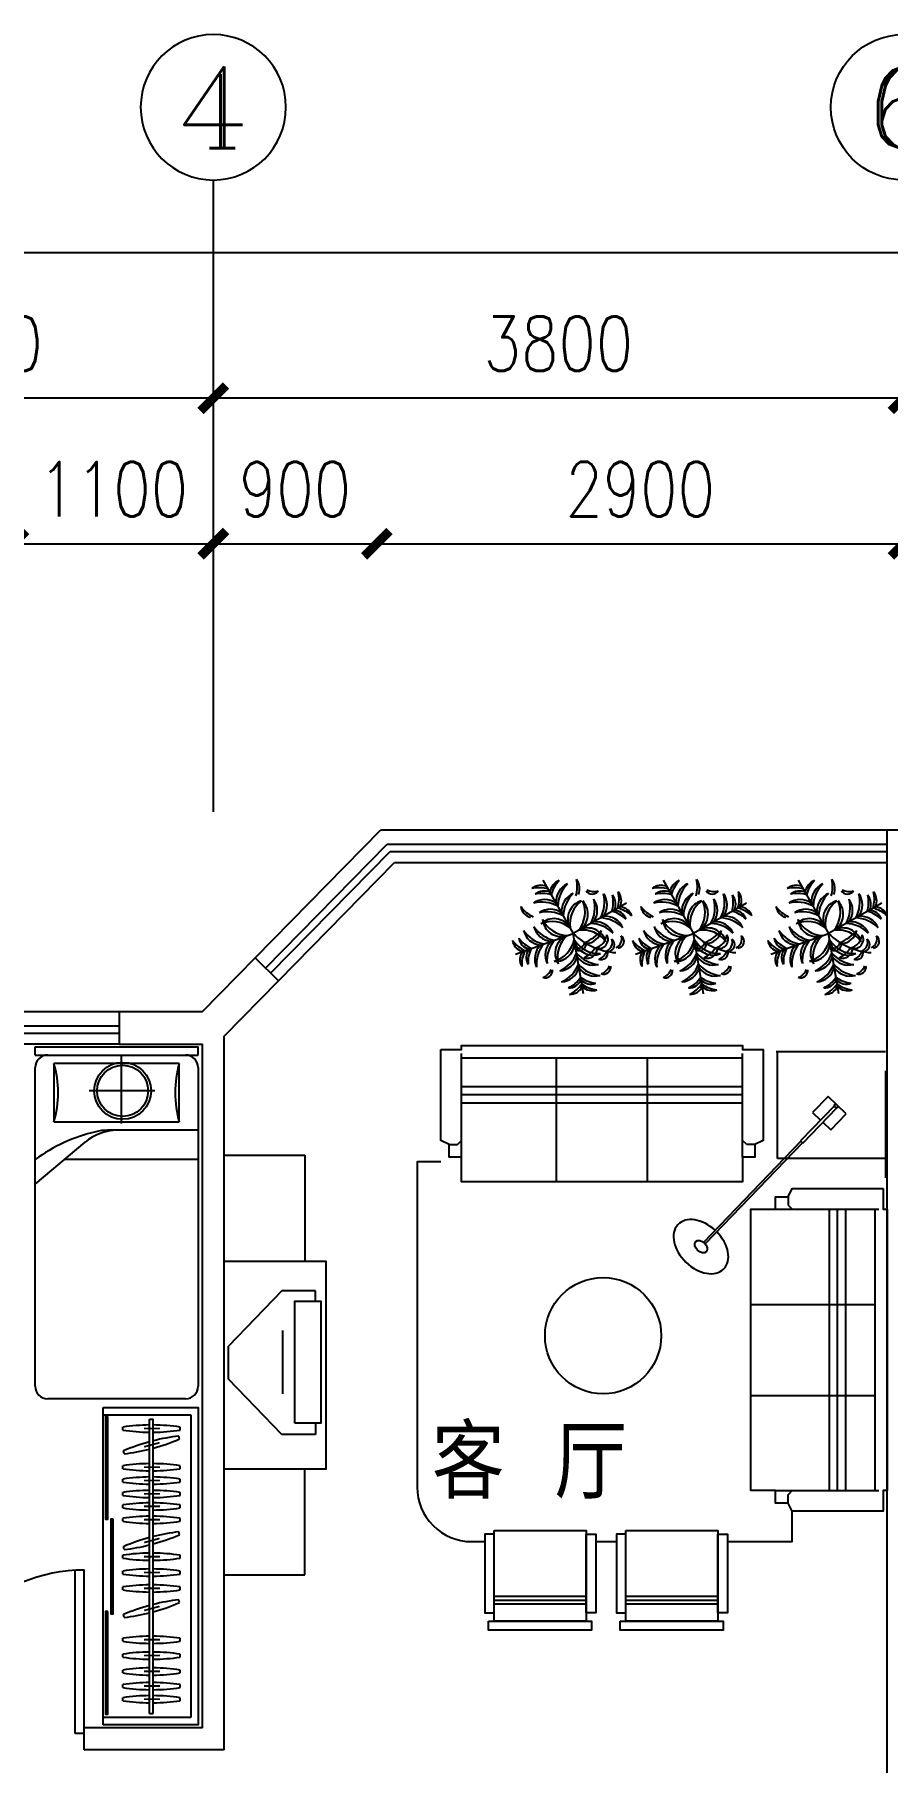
# Model space of a CAD drawing. Header units: millimetres. Extents: x 1431 to 43623, y 824 to 33132.
# Drawn here: x 12349 to 17044, y 22272 to 31775 of the extents above; entities that cross this region are included whole.
import ezdxf
from ezdxf.enums import TextEntityAlignment as Align

# ---------------------------------------------------------------- set-up
doc = ezdxf.new("R2010")
doc.units = ezdxf.units.MM
for name, color, linetype in [('AXIS', 3, 'Continuous'), ('AXIS_TEXT', 7, 'Continuous'), ('DIM1', 3, 'Continuous'), ('DO', 1, 'Continuous'), ('F', 12, 'Continuous'), ('MC', 4, 'Continuous'), ('WALL', 4, 'Continuous')]:
    doc.layers.add(name, color=color, linetype=linetype)
doc.styles.add('COMPLEX', font='COMPLEX')
doc.styles.add('DIM', font='txt')
doc.styles.add('DIM_FONT', font='SIMPLEX.shx', dxfattribs={"width": 0.8})
doc.styles.add('HZTXT', font='SIMPLEX', dxfattribs={"bigfont": 'HZTXT'})
doc.dimstyles.new('AXIS', dxfattribs={"dimtxt": 300, "dimasz": 1, "dimexe": 250, "dimexo": 300, "dimgap": 150, "dimtad": 1, "dimdec": 0, "dimdsep": 46, "dimtxsty": 'DIM_FONT', "dimblk": '_DIMX', "dimblk1": 'ARCHTICK', "dimblk2": 'ARCHTICK', "dimcen": 0.1, "dimse1": 1, "dimse2": 1, "dimclrt": 7, "dimadec": 0, "dimazin": 0, "dimtfac": 1, "dimtdec": 0, "dimtix": 1, "dimtmove": 2, "dimatfit": 3, "dimldrblk": '_DIMX', "dimfxl": 1, "dimtolj": 1, "dimtzin": 0, "dimarcsym": 0})

# ---------------------------------------------------------------- blocks, each defined once
blk = doc.blocks.new('_DIMX')
at = {"const_width": 50}
blk.add_lwpolyline([(-70, -70), (70, 70)], dxfattribs=at)
blk = doc.blocks.new('*D93')
at = {"layer": 'AXIS', "color": 0, "lineweight": -2, "transparency": 16777216}
for p, q in [((13332.1, 28974.5), (13331.1, 28974.5)), ((13333.1, 28974.5), (14233.1, 28974.5)), ((14234.1, 28974.5), (14235.1, 28974.5))]:
    blk.add_line(p, q, dxfattribs=at)
at = {"layer": 'DEFPOINTS', "color": 0, "transparency": 16777216}
for p in [(14233.1, 28974.5), (13333.1, 27699.8), (14233.1, 27699.8)]:
    blk.add_point(p, dxfattribs=at)
at = {"layer": 'AXIS', "color": 0, "lineweight": -2, "transparency": 16777216}
blk.add_blockref('_DIMX', (13333.1, 28974.5), dxfattribs=at)
at = {"layer": 'AXIS', "color": 0, "lineweight": -2, "transparency": 16777216, "rotation": 180}
blk.add_blockref('_DIMX', (14233.1, 28974.5), dxfattribs=at)
at = {"layer": 'AXIS', "color": 7, "transparency": 16777216, "insert": (13783.1, 29274.5), "char_height": 300, "attachment_point": 5, "style": 'DIM_FONT'}
blk.add_mtext('\\A1;900', dxfattribs=at)
blk = doc.blocks.new('_ARCHTICK')
at = {"color": 0, "linetype": 'ByBlock', "const_width": 0.15}
blk.add_lwpolyline([(-0.5, -0.5), (0.5, 0.5)], dxfattribs=at)
blk = doc.blocks.new('_AXISO')
blk.add_circle((0, 0), 0.5)
at = {"layer": 'AXIS_TEXT', "style": 'COMPLEX', "width": 1.041667}
blk.add_attdef('A', text='', height=0.56, dxfattribs=at).set_placement((-0.25, -0.28), (0.25, -0.28), align=Align.FIT)
blk = doc.blocks.new('*D94')
at = {"layer": 'AXIS', "color": 0, "lineweight": -2, "transparency": 16777216}
blk.add_line((17132.1, 29774.5), (13334.1, 29774.5), dxfattribs=at)
at = {"layer": 'DEFPOINTS', "color": 0, "transparency": 16777216}
for p in [(13333.1, 29774.5), (13333.1, 27499.8), (17133.1, 27499.8)]:
    blk.add_point(p, dxfattribs=at)
at = {"layer": 'AXIS', "color": 0, "lineweight": -2, "transparency": 16777216, "rotation": 180}
blk.add_blockref('_DIMX', (13333.1, 29774.5), dxfattribs=at)
at = {"layer": 'AXIS', "color": 0, "lineweight": -2, "transparency": 16777216}
blk.add_blockref('_DIMX', (17133.1, 29774.5), dxfattribs=at)
at = {"layer": 'AXIS', "color": 7, "transparency": 16777216, "insert": (15233.1, 30074.5), "char_height": 300, "attachment_point": 5, "style": 'DIM_FONT'}
blk.add_mtext('\\A1;3800', dxfattribs=at)
blk = doc.blocks.new('*D95')
at = {"layer": 'AXIS', "color": 0, "lineweight": -2, "transparency": 16777216}
blk.add_line((26732.1, 30574.5), (7534.1, 30574.5), dxfattribs=at)
at = {"layer": 'DEFPOINTS', "color": 0, "transparency": 16777216}
for p in [(7533.1, 30574.5), (7533.1, 27499.8), (26733.1, 27499.8)]:
    blk.add_point(p, dxfattribs=at)
at = {"layer": 'AXIS', "color": 0, "lineweight": -2, "transparency": 16777216, "rotation": 180}
blk.add_blockref('_DIMX', (7533.1, 30574.5), dxfattribs=at)
at = {"layer": 'AXIS', "color": 0, "lineweight": -2, "transparency": 16777216}
blk.add_blockref('_DIMX', (26733.1, 30574.5), dxfattribs=at)
at = {"layer": 'AXIS', "color": 7, "transparency": 16777216, "insert": (17820.4, 30876.3), "char_height": 300, "attachment_point": 5, "style": 'DIM_FONT'}
blk.add_mtext('\\A1;19200', dxfattribs=at)
blk = doc.blocks.new('-BED1')
at = {"layer": 'F', "linetype": 'ByBlock'}
for p, q in [((46.7, 892.2), (0.7, 892.2)), ((0.7, -4.8), (0.7, 892.2)), ((46.7, -4.8), (46.7, 892.2)), ((115.7, 892.2), (1867.7, 892.2)), ((460.7, 892.2), (460.7, 392.8)), ((621.7, 892.2), (621.7, 156.2)), ((92.7, 788.7), (92.7, 98.7)), ((414.7, 788.7), (92.7, 788.7)), ((414.7, 98.7), (414.7, 788.7)), ((1936.7, 823.2), (1936.7, 64.2)), ((756.5, -4.4), (525.6, 269.7)), ((92.7, 98.7), (414.7, 98.7)), ((46.7, -4.8), (0.7, -4.8)), ((1867.7, -4.8), (115.7, -4.8))]:
    blk.add_line(p, q, dxfattribs=at)
for centre, radius, start, end in [((115.7, 823.2), 69, 90, 180), ((1867.7, 823.2), 69, 0, 90), ((253.7, 1340.7), 575, 253.73979, 286.2602), ((736.7, 447.5), 276, 180, 220.10593), ((736.7, 392.8), 276, 180, 193.3928), ((1378.7, 545.7), 936, 193.3928, 216.02023), ((253.7, -453.3), 575, 73.73979, 106.2602), ((115.7, 64.2), 69, 180, 270), ((1867.7, 64.2), 69, 270, 0)]:
    blk.add_arc(centre, radius, start, end, dxfattribs=at)
blk = doc.blocks.new('-BEDD1')
at = {"layer": 'F'}
for p, q in [((-616.1, -2332.9), (-616.1, -1956)), ((-800.9, -2135.8), (-439.4, -2135.8))]:
    blk.add_line(p, q, dxfattribs=at)
for radius in [156.5, 140.5]:
    blk.add_circle((-624.3, -2135.8), radius, dxfattribs=at)
at = {"layer": 'F', "rotation": 90}
blk.add_blockref('-BED1', (-147.4, -2379.3), dxfattribs=at)
blk = doc.blocks.new('M900')
at = {"layer": 'DO'}
for p, q in [((90, 0), (90, -50)), ((90, 0), (990, 0)), ((90, -50), (988.6, -50))]:
    blk.add_line(p, q, dxfattribs=at)
blk.add_arc((90, 0), 900, 270, 0, dxfattribs=at)
blk = doc.blocks.new('*D88')
at = {"layer": 'AXIS', "color": 0, "lineweight": -2, "transparency": 16777216}
blk.add_line((13332.1, 29774.5), (10634.1, 29774.5), dxfattribs=at)
at = {"layer": 'DEFPOINTS', "color": 0, "transparency": 16777216}
for p in [(10633.1, 29774.5), (10633.1, 27499.8), (13333.1, 27499.8)]:
    blk.add_point(p, dxfattribs=at)
at = {"layer": 'AXIS', "color": 0, "lineweight": -2, "transparency": 16777216, "rotation": 180}
blk.add_blockref('_DIMX', (10633.1, 29774.5), dxfattribs=at)
at = {"layer": 'AXIS', "color": 0, "lineweight": -2, "transparency": 16777216}
blk.add_blockref('_DIMX', (13333.1, 29774.5), dxfattribs=at)
at = {"layer": 'AXIS', "color": 7, "transparency": 16777216, "insert": (11983.1, 30074.5), "char_height": 300, "attachment_point": 5, "style": 'DIM_FONT'}
blk.add_mtext('\\A1;2700', dxfattribs=at)
blk = doc.blocks.new('12PCOU13')
at = {"color": 0, "linetype": 'ByBlock'}
for p, q in [((23, 34), (2, 34)), ((3, -34), (3, 34)), ((10, 34), (10, -34)), ((12, 34), (12, -34)), ((14, 34), (14, -34)), ((24, 35), (23, 34)), ((27, 34), (23, 34)), ((24, 37), (24, 35)), ((33, 11), (3, 11)), ((33, -11), (3, -11)), ((23, -34), (2, -34)), ((27, -34), (23, -34)), ((24, -35), (23, -34)), ((24, -37), (24, -35))]:
    blk.add_line(p, q, dxfattribs=at)
blk.add_lwpolyline([(1, -39), (1, -34), (0, -34), (0, 34), (1, 34), (1, 39), (23, 39), (24, 37), (27, 37), (27, 34), (33, 34), (33, -34), (27, -34), (27, -37), (24, -37), (23, -39)], close=True, dxfattribs=at)
blk = doc.blocks.new('-SOF5')
at = {"xscale": 22.75, "yscale": 22.75, "zscale": 22.75}
blk.add_blockref('12PCOU13', (-6.4, 890.3), dxfattribs=at)
blk = doc.blocks.new('12PLMP13')
at = {"color": 0, "linetype": 'ByBlock'}
for p, q in [((7.88, 3), (0, 3)), ((0, 3), (0, -3)), ((18, 0.38), (0.83, 0.38)), ((7.88, 0.38), (7.88, 3)), ((18, 0.38), (18, -0.38)), ((18, 0.25), (67.39, 0.25)), ((0, -3), (7.88, -3)), ((0.83, -0.38), (18, -0.38)), ((7.88, -3), (7.88, -0.38)), ((18, -0.25), (67.39, -0.25))]:
    blk.add_line(p, q, dxfattribs=at)
for centre, radius in [((0.5, 0), 0.5), ((69.12, 0), 1.75)]:
    blk.add_circle(centre, radius, dxfattribs=at)
blk.add_arc((69.12, 0), 7.62, 181.8789, 178.1211, dxfattribs=at)
blk = doc.blocks.new('-LAMP6')
at = {"xscale": 23, "yscale": 23, "zscale": 23}
blk.add_blockref('12PLMP13', (2.7, 14.5), dxfattribs=at)
blk = doc.blocks.new('440')
for p in [(0, 2250), (-2216, 391), (2216, 391), (391, -2216)]:
    blk.add_line(p, (0, 0))
for centre, radius, start, end in [((-419, 1676), 519, 36.28997, 99.62433), ((-840, 1068), 1169, 44.07628, 73.37936), ((-419, 1429), 519, 36.28997, 99.62433), ((-840, 821), 1169, 44.07628, 73.37936), ((419, 1676), 519, 80.37567, 143.71003), ((840, 1068), 1169, 106.62064, 135.92372), ((419, 1429), 519, 80.37567, 143.71003), ((840, 821), 1169, 106.62064, 135.92372), ((-945, 1421), 259, 139.742, 258.74753), ((-594, 1626), 563, 184.61802, 228.21064), ((-651, 969), 719, 25.24891, 95.39371), ((-1029, 520), 1206, 31.37119, 75.03657), ((-651, 559), 719, 25.24891, 95.39371), ((-1029, 111), 1206, 31.37119, 75.03657), ((651, 969), 719, 84.60629, 154.75109), ((1029, 520), 1206, 104.96343, 148.62881), ((651, 559), 719, 84.60629, 154.75109), ((1029, 111), 1206, 104.96343, 148.62881), ((1490, 974), 519, 80.37567, 143.71003), ((1911, 366), 1169, 106.62064, 135.92372), ((-1574, 703), 519, 160.37567, 223.71003), ((-902, 1012), 1169, 186.62064, 215.92372), ((-1334, 660), 519, 160.37567, 223.71003), ((-662, 969), 1169, 186.62064, 215.92372), ((-841, 809), 719, 164.60629, 234.75109), ((-333, 1104), 1206, 184.96343, 228.62881), ((-438, 738), 719, 164.60629, 234.75109), ((70, 1033), 1206, 184.96343, 228.62881), ((-695, 210), 701, 3.42594, 103.63458), ((-986, -161), 1061, 21.66646, 83.18779), ((-87, 721), 701, 156.36542, 256.57406), ((330, 943), 1061, 176.81221, 238.33354), ((695, 210), 701, 76.36542, 176.57406), ((986, -161), 1061, 96.81221, 158.33354), ((-330, 943), 1061, 301.66646, 3.18779), ((87, 721), 701, 283.42594, 23.63458), ((-70, 1033), 1206, 311.37119, 355.03657), ((438, 738), 719, 305.24891, 15.39371), ((333, 1104), 1206, 311.37119, 355.03657), ((841, 809), 719, 305.24891, 15.39371), ((662, 969), 1169, 324.07628, 353.37936), ((1334, 660), 519, 316.28997, 19.62433), ((899, 1011), 1169, 324.07628, 353.37936), ((1571, 702), 519, 316.28997, 19.62433), ((-1719, -122), 519, 116.28997, 179.62433), ((-1194, -642), 1169, 124.07628, 153.37936), ((-1480, -164), 519, 116.28997, 179.62433), ((-954, -685), 1169, 124.07628, 153.37936), ((-1067, -472), 719, 105.24891, 175.39371), ((-691, -924), 1206, 111.37119, 155.03657), ((-664, -544), 719, 105.24891, 175.39371), ((-288, -995), 1206, 111.37119, 155.03657), ((1046, -2194), 2431, 115.47721, 156.6585), ((-328, -648), 701, 83.42594, 183.63458), ((-12, -999), 1061, 101.66646, 163.18779), ((-433, -84), 253, 114.22575, 255.12788), ((-232, -27), 351, 150.43977, 228.66943), ((12, -999), 1061, 16.81221, 78.33354), ((328, -648), 701, 356.36542, 96.57406), ((288, -995), 1206, 24.96343, 68.62881), ((664, -544), 719, 4.60629, 74.75109), ((691, -924), 1206, 24.96343, 68.62881), ((1067, -472), 719, 4.60629, 74.75109), ((954, -685), 1169, 26.62064, 55.92372), ((1480, -164), 519, 0.37567, 63.71003), ((-1537, -638), 259, 139.742, 258.74753), ((-1186, -433), 563, 184.61802, 228.21064), ((-1001, -723), 259, 139.742, 258.74753), ((-651, -518), 563, 184.61802, 228.21064), ((-658, -296), 391, 144.98654, 244.40339), ((137, 77), 1125, 187.57587, 215.89417), ((-513, -808), 345, 138.87442, 278.97626), ((-214, -642), 562, 173.75364, 244.09705), ((-999, -12), 1061, 286.81221, 348.33354), ((-648, -328), 701, 266.36542, 6.57406), ((50, -506), 583, 161.44767, 239.36723), ((1429, -111), 1901, 185.40074, 208.13904), ((721, -87), 701, 193.42594, 293.63458), ((943, 330), 1061, 211.66646, 273.18779), ((1953, 389), 1169, 234.07628, 263.37936), ((-810, -1049), 257, 167.05775, 302.85325), ((-663, -905), 360, 185.18449, 268.65396), ((-995, -288), 1206, 294.96343, 338.62881), ((-544, -664), 719, 274.60629, 344.75109), ((-924, -691), 1206, 294.96343, 338.62881), ((-472, -1067), 719, 274.60629, 344.75109), ((1033, 70), 1206, 221.37119, 265.03657), ((738, -438), 719, 215.24891, 285.39371), ((1104, -333), 1206, 221.37119, 265.03657), ((809, -841), 719, 215.24891, 285.39371), ((1368, -1222), 259, 101.25247, 220.258), ((1718, -1427), 563, 131.78936, 175.38198), ((1644, -283), 519, 226.28997, 289.62433), ((-810, -1416), 257, 167.05775, 302.85325), ((-663, -1272), 360, 185.18449, 268.65396), ((-685, -954), 1169, 296.62064, 325.92372), ((-164, -1480), 519, 270.37567, 333.71003), ((-642, -1195), 1169, 296.62064, 325.92372), ((969, -662), 1169, 234.07628, 263.37936), ((660, -1334), 519, 226.28997, 289.62433), ((1012, -904), 1169, 234.07628, 263.37936), ((-122, -1721), 519, 270.37567, 333.71003), ((703, -1576), 519, 226.28997, 289.62433)]:
    blk.add_arc(centre, radius, start, end)
at = {"layer": 'DIM1', "linetype": 'Continuous', "style": 'DIM', "flags": 1}
for tag in ['XVALUE', 'YVALUE']:
    blk.add_attdef(tag, (-10267, -9493), '', height=0.02, dxfattribs=at)

msp = doc.modelspace()

# ---------------------------------------------------------------- linework, layer by layer
at = {"layer": 'AXIS'}
msp.add_line((13333.1, 30974.5), (13333.1, 27499.8), dxfattribs=at)
msp.add_line((13333.1, 30974.5), (13333.1, 27499.8), dxfattribs=at)
msp.add_circle((17133.1, 31374.5), 400, dxfattribs=at)
at = {"layer": 'F'}
for p, q in [((16431.1, 26181), (17033.3, 26181)), ((16438.4, 25593.6), (16438.4, 26181)), ((17033.3, 26075.1), (17033.3, 25487.7)), ((13393.1, 25611.5), (13837.3, 25611.5)), ((13837.3, 25611.5), (13837.3, 25028.9)), ((17033.3, 25593.6), (16438.4, 25593.6)), ((13711.1, 24865.3), (13416.5, 24560.9)), ((13896.4, 24865.3), (13711.1, 24865.3)), ((13896.4, 24803.5), (13896.4, 24865.3)), ((13715.8, 24299.2), (13715.8, 24646.5)), ((13416.5, 24380.1), (13416.5, 24560.9)), ((13711.1, 24075.7), (13416.5, 24380.1)), ((12726, 22479.1), (12726, 24223)), ((12726, 24183), (13209.3, 24183)), ((12982.7, 22540), (12982.7, 24159.2)), ((12982.7, 24159.2), (13002.7, 24159.2)), ((13002.7, 22540), (13002.7, 24159.2)), ((13209.3, 24183), (13209.3, 22519.1)), ((13896.4, 24137.5), (13896.4, 24075.7)), ((12835, 24099.7), (12835, 24115.8)), ((13147.3, 24050.7), (13143.1, 24066.3)), ((13150.3, 24099.7), (13150.3, 24115.8)), ((13896.4, 24075.7), (13711.1, 24075.7)), ((12842.7, 23969.1), (12838.5, 23984.7)), ((12835, 23887.2), (12835, 23903.3)), ((13150.3, 23887.2), (13150.3, 23903.3)), ((13837.3, 23302.8), (13837.3, 23885.4)), ((12835, 23813.8), (12835, 23829.9)), ((13150.3, 23813.8), (13150.3, 23829.9)), ((12835, 23740.3), (12835, 23756.5)), ((12835, 23671.5), (12835, 23687.7)), ((13150.3, 23740.3), (13150.3, 23756.5)), ((13150.3, 23671.5), (13150.3, 23687.7)), ((12835, 23598.1), (12835, 23614.2)), ((13150.3, 23598.1), (13150.3, 23614.2)), ((13147.3, 23524.3), (13143.1, 23539.9)), ((12835, 23395.1), (12835, 23411.3)), ((12842.7, 23442.6), (12838.5, 23458.2)), ((13150.3, 23395.1), (13150.3, 23411.3)), ((12835, 23307.9), (12835, 23324.1)), ((13150.3, 23307.9), (13150.3, 23324.1)), ((13393.1, 23302.8), (13837.3, 23302.8)), ((12835, 23220.7), (12835, 23236.9)), ((13150.3, 23220.7), (13150.3, 23236.9)), ((13147.3, 23150.6), (13143.1, 23166.2)), ((14879.9, 23186.7), (15386.2, 23186.7)), ((14879.9, 23164.5), (15386.2, 23164.5)), ((14879.9, 23144.8), (15386.2, 23144.8)), ((15604.8, 23186.7), (16111.1, 23186.7)), ((15604.8, 23164.5), (16111.1, 23164.5)), ((15604.8, 23144.8), (16111.1, 23144.8)), ((12842.7, 23069), (12838.5, 23084.6)), ((12835, 22938.1), (12835, 22954.3)), ((13150.3, 22938.1), (13150.3, 22954.3)), ((12835, 22850.9), (12835, 22867.1)), ((13150.3, 22850.9), (13150.3, 22867.1)), ((12835, 22763.7), (12835, 22779.9)), ((13150.3, 22763.7), (13150.3, 22779.9)), ((12835, 22683.3), (12835, 22699.5)), ((12835, 22611.4), (12835, 22627.6)), ((13150.3, 22683.3), (13150.3, 22699.5)), ((13150.3, 22611.4), (13150.3, 22627.6)), ((12982.7, 22540), (13002.7, 22540)), ((13209.3, 22519.1), (12726, 22519.1))]:
    msp.add_line(p, q, dxfattribs=at)
msp.add_lwpolyline([(14585.7, 25574.6), (14455, 25574.6), (14455, 23786.2, 0.414214), (14755, 23486.2), (14827.4, 23486.2)], format="xyb", dxfattribs=at)
for points in [[(13393.1, 23885.4), (13393.1, 25028.9), (13952.3, 25028.9), (13952.3, 23885.4)], [(13782.3, 24137.5), (13782.3, 24808.2), (13924.9, 24808.2), (13924.9, 24137.5)], [(12752.3, 24174), (12739.4, 24174), (12739.4, 23609.1), (12752.3, 23609.1)], [(12782.1, 23609.1), (12769.1, 23609.1), (12769.1, 23089.3), (12782.1, 23089.3)], [(14879.9, 23526.9), (14827.4, 23526.9), (14827.4, 23094.8), (14879.9, 23094.8)], [(14879.9, 23547.8), (15386.2, 23547.8), (15386.2, 23047.8), (14879.9, 23047.8)], [(15386.2, 23526.9), (15438.7, 23526.9), (15438.7, 23094.8), (15386.2, 23094.8)], [(15604.8, 23526.9), (15552.3, 23526.9), (15552.3, 23094.8), (15604.8, 23094.8)], [(15604.8, 23547.8), (16111.1, 23547.8), (16111.1, 23047.8), (15604.8, 23047.8)], [(16111.1, 23526.9), (16163.6, 23526.9), (16163.6, 23094.8), (16111.1, 23094.8)], [(12752.3, 23101.2), (12739.4, 23101.2), (12739.4, 22536.3), (12752.3, 22536.3)], [(14847.8, 23047.8), (15414.8, 23047.8), (15414.8, 22999.4), (14847.8, 22999.4)], [(15572.7, 23047.8), (16139.7, 23047.8), (16139.7, 22999.4), (15572.7, 22999.4)]]:
    msp.add_lwpolyline(points, close=True, dxfattribs=at)
for points in [[(12726, 24223), (13249.3, 24223), (13249.3, 22479.1), (12726, 22479.1)], [(16163.6, 23486.2), (16519.8, 23486.2), (16519.8, 23653)], [(15438.7, 23486.2), (15552.3, 23486.2)]]:
    msp.add_lwpolyline(points, dxfattribs=at)
at = {"layer": 'F', "const_width": 10}
for points in [[(12951.3, 24108.3), (13039.1, 24108.3)], [(12952.8, 24007.5), (13037.6, 24030.2)], [(12951.3, 23895.8), (13039.1, 23895.8)], [(12951.3, 23822.4), (13039.1, 23822.4)], [(12951.3, 23749), (13039.1, 23749)], [(12951.3, 23680.1), (13039.1, 23680.1)], [(12951.3, 23606.7), (13039.1, 23606.7)], [(12952.8, 23481.1), (13037.6, 23503.8)], [(12951.3, 23403.7), (13039.1, 23403.7)], [(12951.3, 23316.6), (13039.1, 23316.6)], [(12951.3, 23229.4), (13039.1, 23229.4)], [(12952.8, 23107.4), (13037.6, 23130.2)], [(12951.3, 22946.7), (13039.1, 22946.7)], [(12951.3, 22859.6), (13039.1, 22859.6)], [(12951.3, 22772.4), (13039.1, 22772.4)], [(12951.3, 22692), (13039.1, 22692)], [(12951.3, 22620), (13039.1, 22620)]]:
    msp.add_lwpolyline(points, dxfattribs=at)
at = {"layer": 'F'}
msp.add_circle((15478.9, 24618.6), 319.8, dxfattribs=at)
for centre, start, end in [((12992.7, 23062), 90.5377, 98.50939), ((12992.7, 25153.5), 261.49061, 269.4623), ((12992.7, 23062), 81.49061, 89.4623), ((12992.7, 25153.5), 270.5377, 278.50939), ((13263.6, 23007.5), 96.49061, 104.17224), ((12722.2, 25027.8), 285.25875, 293.50939), ((13263.6, 23007.5), 105.28417, 113.50939), ((12722.2, 25027.8), 276.49061, 284.14695), ((12992.7, 22849.5), 90.5377, 98.50939), ((12992.7, 24941), 261.49061, 269.4623), ((12992.7, 22849.5), 81.49061, 89.4623), ((12992.7, 24941), 270.5377, 278.50939), ((12992.7, 22776), 90.5377, 98.50939), ((12992.7, 24867.6), 261.49061, 269.4623), ((12992.7, 22702.6), 90.5377, 98.50939), ((12992.7, 22776), 81.49061, 89.4623), ((12992.7, 24867.6), 270.5377, 278.50939), ((12992.7, 22702.6), 81.49061, 89.4623), ((12992.7, 24794.2), 261.49061, 269.4623), ((12992.7, 22633.8), 90.5377, 98.50939), ((12992.7, 24725.4), 261.49061, 269.4623), ((12992.7, 24794.2), 270.5377, 278.50939), ((12992.7, 22633.8), 81.49061, 89.4623), ((12992.7, 24725.4), 270.5377, 278.50939), ((12992.7, 22560.4), 90.5377, 98.50939), ((12992.7, 24651.9), 261.49061, 269.4623), ((12992.7, 22560.4), 81.49061, 89.4623), ((12992.7, 24651.9), 270.5377, 278.50939), ((13263.6, 22481.1), 105.28417, 113.50939), ((13263.6, 22481.1), 96.49061, 104.17224), ((12722.2, 24501.4), 285.25875, 293.50939), ((12992.7, 22357.4), 90.5377, 98.50939), ((12992.7, 24449), 261.49061, 269.4623), ((12722.2, 24501.4), 276.49061, 284.14695), ((12992.7, 22357.4), 81.49061, 89.4623), ((12992.7, 24449), 270.5377, 278.50939), ((12992.7, 22270.2), 90.5377, 98.50939), ((12992.7, 24361.8), 261.49061, 269.4623), ((12992.7, 22270.2), 81.49061, 89.4623), ((12992.7, 24361.8), 270.5377, 278.50939), ((12992.7, 22183), 90.5377, 98.50939), ((12992.7, 24274.6), 261.49061, 269.4623), ((12992.7, 22183), 81.49061, 89.4623), ((12992.7, 24274.6), 270.5377, 278.50939), ((13263.6, 22107.5), 105.28417, 113.50939), ((12722.2, 24127.8), 276.49061, 284.14695), ((13263.6, 22107.5), 96.49061, 104.17224), ((12722.2, 24127.8), 285.25875, 293.50939), ((12992.7, 21900.4), 90.5377, 98.50939), ((12992.7, 23992), 261.49061, 269.4623), ((12992.7, 21900.4), 81.49061, 89.4623), ((12992.7, 23992), 270.5377, 278.50939), ((12992.7, 21813.2), 90.5377, 98.50939), ((12992.7, 23904.8), 261.49061, 269.4623), ((12992.7, 21813.2), 81.49061, 89.4623), ((12992.7, 23904.8), 270.5377, 278.50939), ((12992.7, 21726), 90.5377, 98.50939), ((12992.7, 23817.6), 261.49061, 269.4623), ((12992.7, 21726), 81.49061, 89.4623), ((12992.7, 23817.6), 270.5377, 278.50939), ((12992.7, 21645.6), 90.5377, 98.50939), ((12992.7, 23737.2), 261.49061, 269.4623), ((12992.7, 21573.7), 90.5377, 98.50939), ((12992.7, 21645.6), 81.49061, 89.4623), ((12992.7, 23737.2), 270.5377, 278.50939), ((12992.7, 21573.7), 81.49061, 89.4623), ((12992.7, 23665.3), 261.49061, 269.4623), ((12992.7, 23665.3), 270.5377, 278.50939)]:
    msp.add_arc(centre, 1065.6, start, end, dxfattribs=at)
at = {"layer": 'MC'}
for p, q in [((13562.8, 26696.1), (14255.9, 27401.4)), ((14255.9, 27401.4), (17043.1, 27401.4)), ((13619.8, 26640.1), (14289.4, 27321.4)), ((13648.4, 26612), (14306.2, 27281.4)), ((14289.4, 27321.4), (17043.1, 27321.4)), ((14306.2, 27281.4), (17043.1, 27281.4)), ((13691.2, 26570), (14331.3, 27221.4)), ((14331.3, 27221.4), (17043.1, 27221.4)), ((11383.8, 26401.4), (12814.5, 26401.4)), ((12814.5, 26321.4), (11383.8, 26321.4)), ((12814.5, 26281.4), (11383.8, 26281.4)), ((12814.5, 26221.4), (11383.8, 26221.4))]:
    msp.add_line(p, q, dxfattribs=at)
at = {"layer": 'WALL'}
for p, q in [((17043.1, 19081.4), (17043.1, 27401.4)), ((17043.1, 27401.4), (17223.1, 27401.4)), ((13273.1, 26401.4), (13562.8, 26696.1)), ((13562.8, 26696.1), (13691.2, 26570)), ((13393.1, 26266.7), (13691.2, 26570)), ((12814.5, 26401.4), (13273.1, 26401.4)), ((12814.5, 26401.4), (12814.5, 26221.4)), ((13393.1, 22341.4), (13393.1, 26266.7)), ((12814.5, 26221.4), (13273.1, 26221.4)), ((13273.1, 22461.4), (13273.1, 26221.4)), ((12623.1, 22341.4), (12623.1, 22461.4)), ((13273.1, 22461.4), (12623.1, 22461.4)), ((13393.1, 22341.4), (12623.1, 22341.4))]:
    msp.add_line(p, q, dxfattribs=at)

# ---------------------------------------------------------------- block references
at = {"layer": 'AXIS'}
ref = msp.add_blockref('_AXISO', (13333.1, 31374.5), dxfattribs=dict(at, xscale=-800, yscale=800, zscale=800, rotation=180))
ref.add_attrib('A', '4', dxfattribs={"layer": 'AXIS_TEXT', "height": 448, "style": 'COMPLEX', "width": 1.171875}).set_placement((13133.1, 31150.5), (13533.1, 31150.5), align=Align.FIT)
at = {"layer": 'F', "xscale": 0.15, "yscale": 0.15, "zscale": 0.15, "rotation": 109.6278948541413}
for p in [(15314.5, 26831.1), (15975.7, 26831.1), (16720, 26831.1)]:
    msp.add_blockref('440', p, dxfattribs=at)
at = {"layer": 'F', "extrusion": (0, 0, -1)}
for name, p, xscale, zscale, rotation in [('-SOF5', (-14582.7, 26209.1), -1, -1, 90), ('-LAMP6', (-16758.3, 25898.4), -0.68, -0.68, 133.9243636716113), ('-SOF5', (-17036.6, 25430.5), -1, -1, 180)]:
    msp.add_blockref(name, p, dxfattribs=dict(at, xscale=xscale, zscale=zscale, rotation=rotation))
at = {"layer": 'WALL', "rotation": 180}
msp.add_blockref('-BEDD1', (12209.8, 23829.6), dxfattribs=at)
at = {"layer": 'WALL', "xscale": -1, "rotation": 270}
msp.add_blockref('M900', (12623.1, 22341.4), dxfattribs=at)

# ---------------------------------------------------------------- texts
at = {"layer": 'AXIS_TEXT', "style": 'COMPLEX', "width": 1.339286}
msp.add_attdef('6', text='', height=448, dxfattribs=at).set_placement((16933.1, 31150.5), (17333.1, 31150.5), align=Align.FIT)
at = {"layer": 'MC', "color": 2, "style": 'HZTXT'}
msp.add_text('客 厅', height=400, dxfattribs=at).set_placement((14536.3, 23721.2))

# ---------------------------------------------------------------- dimensions: what is measured, and where the dimension line sits
at = {"layer": 'AXIS'}
dim = msp.add_linear_dim(base=(7533.1, 30574.5), p1=(26733.1, 27499.8), p2=(7533.1, 27499.8), angle=180, dimstyle='AXIS', dxfattribs=at)
dim.commit()
dim.dimension.update_dxf_attribs({"geometry": '*D95', "text_midpoint": (17820.4, 30876.3), "dimtype": 161})
for p1, p2, distance, picture, middle in [((13333.1, 27499.8), (10633.1, 27499.8), -2274.7, '*D88', (11983.1, 30074.5)), ((17133.1, 27499.8), (13333.1, 27499.8), -2274.7, '*D94', (15233.1, 30074.5)), ((13333.1, 27699.8), (14233.1, 27699.8), 1274.7, '*D93', (13783.1, 29274.5))]:
    dim = msp.add_aligned_dim(p1=p1, p2=p2, distance=distance, dimstyle='AXIS', dxfattribs=at)
    dim.commit()
    dim.dimension.update_dxf_attribs({"geometry": picture, "text_midpoint": middle})
for p1, p2 in [((12233.1, 27699.8), (13333.1, 27699.8)), ((14233.1, 27699.8), (17133.1, 27699.8))]:
    msp.add_aligned_dim(p1=p1, p2=p2, distance=1274.7, dimstyle='AXIS', dxfattribs=at).render()

doc.saveas('drawing.dxf')
